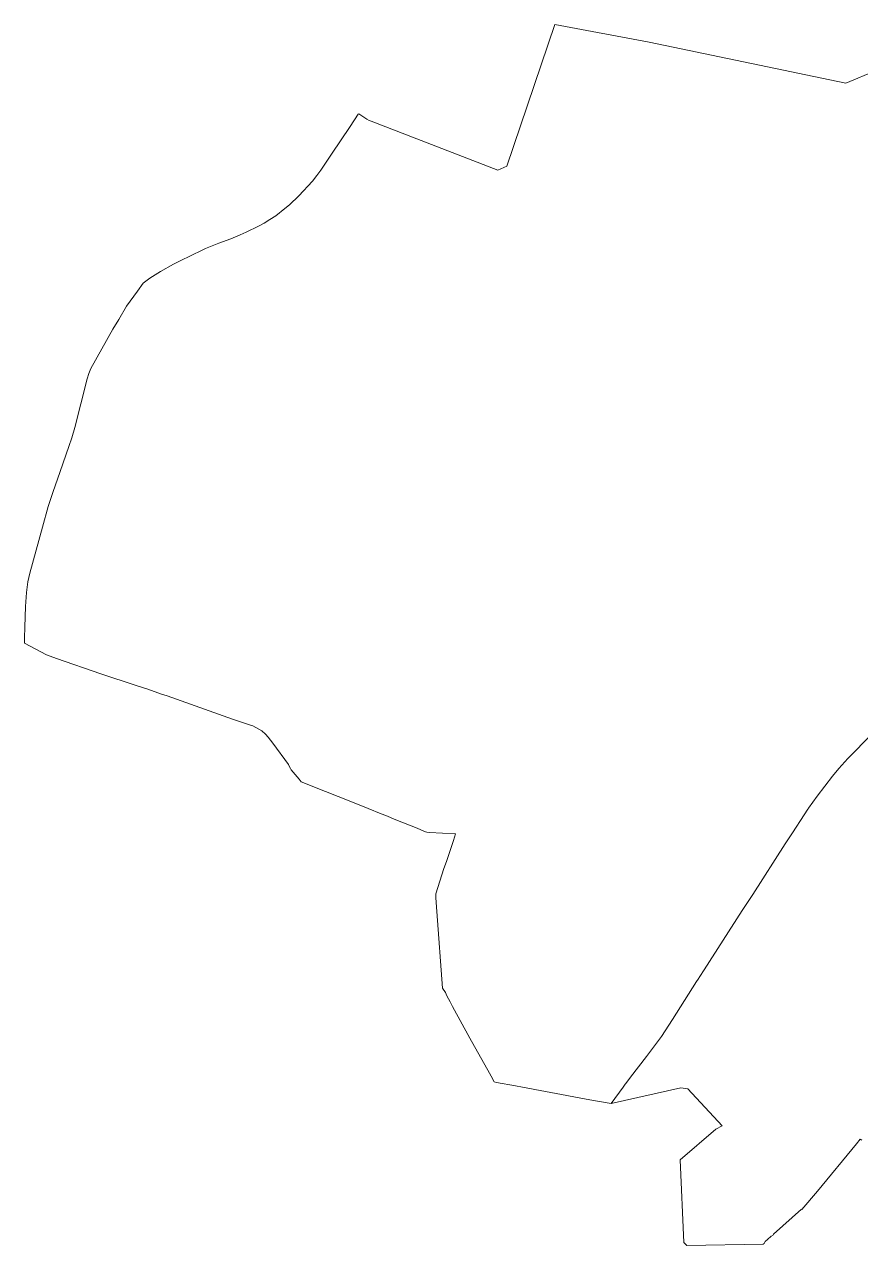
# Model space of a CAD drawing. Header units: metres. Extents: x 643076 to 661086, y 6857477 to 6867081.
# Drawn here: x 643076 to 647080, y 6858891 to 6864741 of the extents above; entities that cross this region are included whole.
import ezdxf

# ---------------------------------------------------------------- set-up
doc = ezdxf.new("R2010")
doc.units = ezdxf.units.M

msp = doc.modelspace()

# ---------------------------------------------------------------- linework, layer by layer
at = {"linetype": 'Continuous', "lineweight": 13}
for points in [[(643821.8, 6863607.61), (643927.2, 6863659.9), (643943.21, 6863666.8), (644006.81, 6863692.3), (644064.21, 6863714.01), (644108.7, 6863732.71), (644137.7, 6863745.5), (644196.01, 6863774.11), (644223.11, 6863788.51), (644251.11, 6863805.91), (644279, 6863824.41), (644323, 6863858.3), (644344.61, 6863876.81), (644390.41, 6863919.91), (644454.7, 6863990.6), (644476, 6864017.3), (644495.21, 6864042.91), (644545.81, 6864119.8), (644635.71, 6864251.41), (644674.5, 6864310.11), (644676.41, 6864312.8), (644716.21, 6864286.7), (644727, 6864281), (644736.9, 6864276.9), (645342.31, 6864042), (645386, 6864061.91), (645616.61, 6864740.71), (646067.21, 6864655.4), (647009.01, 6864458.8), (647155, 6864520.11)], [(644198.3, 6861365.41), (644169.61, 6861380.11), (644154.01, 6861386), (644072.9, 6861412.7), (643759.81, 6861524.31), (643731.81, 6861533.1), (643666.21, 6861556.71), (643610.6, 6861574.31), (643441.71, 6861629.71), (643228.71, 6861704.01), (643181.4, 6861721.31), (643075.6, 6861777.11), (643075.71, 6861801.71), (643078.11, 6861853.41), (643081, 6861951.8), (643085, 6862019.31), (643092.31, 6862070.21), (643100.81, 6862112.81), (643161.81, 6862332.1), (643188.5, 6862430.71), (643211, 6862498.41), (643246.11, 6862599.11), (643288.31, 6862718.31), (643302.6, 6862761.01), (643316.31, 6862810.31), (643345.81, 6862922.81), (643375.6, 6863042.4), (643383.9, 6863069), (643393.61, 6863093.21), (643499.6, 6863280.31), (643528.2, 6863328.01), (643563.91, 6863391.71), (643617.21, 6863463.31), (643644.01, 6863500.91), (643676.4, 6863524.61), (643727.61, 6863557.51), (643789.11, 6863591.71), (643821.8, 6863607.61)], [(645311.1, 6859702.2), (645302.51, 6859717.01), (645209.3, 6859884.81), (645126.31, 6860035.81), (645114.71, 6860058.41), (645099, 6860086.91), (645092.11, 6860103.41), (645077.21, 6860123.71), (645050.61, 6860491.91), (645046.21, 6860557.51), (645045.4, 6860559.61), (645045.31, 6860576.41), (645084.5, 6860696.61), (645097.61, 6860731.71), (645130.71, 6860831.41), (645140.61, 6860864.11), (645015.1, 6860870.31), (645003.5, 6860871.41), (644996.71, 6860873.21), (644949.3, 6860893.1), (644854.81, 6860929.81), (644806.2, 6860951.01), (644784.21, 6860960), (644722.6, 6860984.3), (644631.11, 6861021.31), (644464.4, 6861086.91), (644422.31, 6861104.21), (644400.61, 6861112.7), (644391.3, 6861125.61), (644353.01, 6861170.81), (644350, 6861177.21), (644343.51, 6861186.91), (644340.71, 6861195.21), (644265.7, 6861298.41), (644242.81, 6861327.01), (644230, 6861340.2), (644212.71, 6861356.31), (644198.3, 6861365.41)], [(647133.7, 6861340.71), (647018.61, 6861225), (646976.71, 6861176.11), (646945, 6861139), (646872.81, 6861043.9), (646830.1, 6860985.8), (646828.71, 6860983.91), (646827.21, 6860981.61), (646809.81, 6860954.91), (646754.9, 6860867.9), (646719.31, 6860814.91), (646564.11, 6860573.61), (646513.1, 6860496.91), (646330.91, 6860212.41), (646309.91, 6860179.8), (646301.81, 6860167.1), (646294.61, 6860155.81), (646179.11, 6859973.61), (646126.41, 6859893.3), (646055.31, 6859797.21), (645978.41, 6859697.51), (645965.31, 6859680.41), (645953.71, 6859665.21), (645953.41, 6859664.81), (645942.51, 6859650.5), (645885.51, 6859571.41), (645783.9, 6859589.8), (645571.21, 6859629.41), (645460.71, 6859650.7), (645427.2, 6859655.71), (645336.81, 6859673.01), (645325.11, 6859675.21), (645311.1, 6859702.2)], [(646216.81, 6859302.41), (646387.5, 6859448.2), (646417.4, 6859464.51), (646253.61, 6859641.5), (646253, 6859641.6), (646218.6, 6859646.8), (645885.51, 6859571.41), (645942.51, 6859650.5), (645953.41, 6859664.81), (645953.71, 6859665.21), (645965.31, 6859680.41), (645978.41, 6859697.51), (646055.31, 6859797.21), (646126.41, 6859893.3), (646179.11, 6859973.61), (646294.61, 6860155.81), (646301.81, 6860167.1), (646309.91, 6860179.8), (646330.91, 6860212.41), (646513.1, 6860496.91), (646564.11, 6860573.61), (646719.31, 6860814.91), (646754.9, 6860867.9), (646809.81, 6860954.91), (646827.21, 6860981.61), (646828.71, 6860983.91), (646830.1, 6860985.8), (646872.81, 6861043.9), (646945, 6861139), (646976.71, 6861176.11), (647018.61, 6861225), (647133.7, 6861340.71)], [(647085.8, 6859395.61), (647077.61, 6859401.01), (647060.91, 6859379.2), (646873.11, 6859151.8), (646799.41, 6859063.91), (646797.3, 6859065.11), (646662.9, 6858945.41), (646659.7, 6858939.5), (646651.8, 6858935.51), (646634.4, 6858919.91), (646623.5, 6858910.21), (646617.91, 6858901.21), (646613.51, 6858897.11), (646248.8, 6858891.11), (646234.21, 6858906.01), (646216.81, 6859302.41)]]:
    msp.add_lwpolyline(points, dxfattribs=at)

doc.saveas('drawing.dxf')
